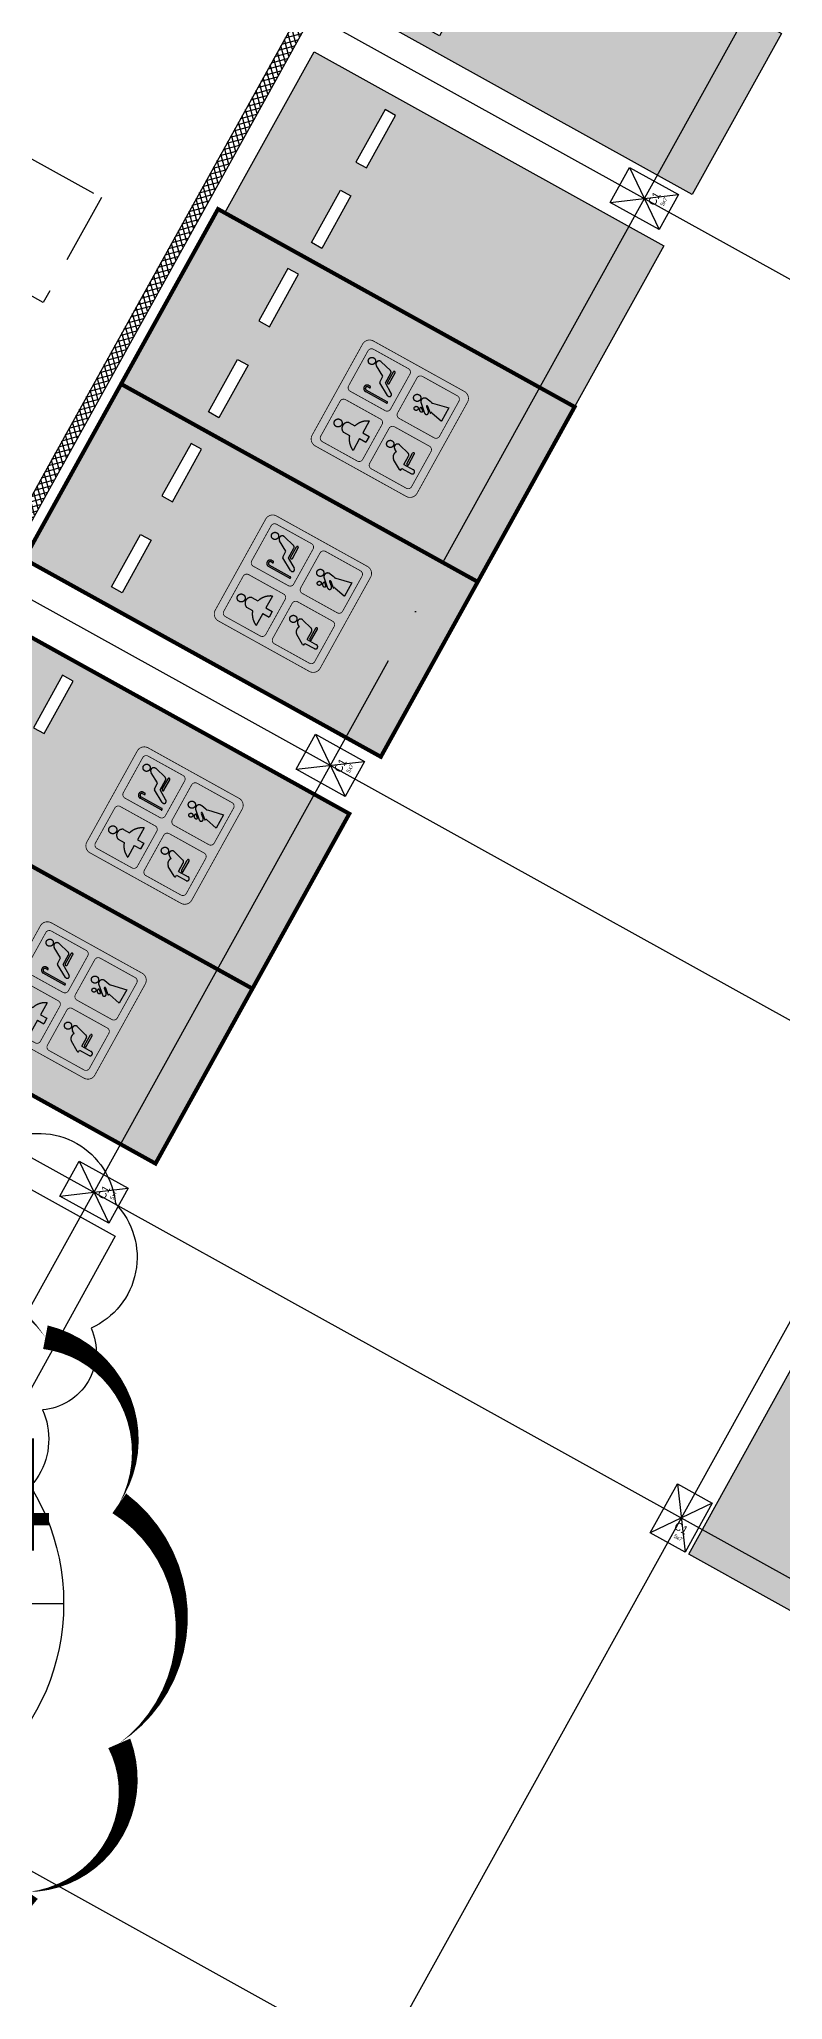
# Model space of a CAD drawing. Header units: millimetres. Extents: x -21000 to 567700, y 435000 to 850800.
# Drawn here: x 290135 to 299436, y 597867 to 622371 of the extents above; entities that cross this region are included whole.
import ezdxf
from ezdxf.enums import TextEntityAlignment as Align
from ezdxf.xclip import XClip

# ---------------------------------------------------------------- set-up
doc = ezdxf.new("R2010")
doc.units = ezdxf.units.MM
doc.header["$LTSCALE"] = 700
doc.header["$XCLIPFRAME"] = 2
doc.linetypes.add('AB_Pbase$0$주차장기둥$0$CEN', pattern=[62, 60, -1, 0, -1])
doc.linetypes.add('HIDDEN', pattern=[9.525, 6.35, -3.175])
doc.layers.get('0').update_dxf_attribs({"color": 2})
doc.layers.get('Defpoints').update_dxf_attribs({"color": 171})
for name, color, linetype in [('AB_Pbase$0$ELE8', 8, 'Continuous'), ('AB_Pbase$0$WAL', 3, 'Continuous'), ('AB_Pbase$0$경량벽체 세대창고', 4, 'HIDDEN'), ('AB_Pbase$0$경량벽체 세대창고 모듈', 4, 'HIDDEN'), ('AB_Pbase$0$주차-sol', 254, 'Continuous'), ('AB_Pbase$0$주차-여행', 221, 'Continuous'), ('AB_Pbase$0$주차-일반', 9, 'Continuous'), ('AB_Pbase$0$주차-장애인', 8, 'Continuous'), ('AB_Pbase$0$주차장기둥$0$CEN_P', 244, 'AB_Pbase$0$주차장기둥$0$CEN'), ('SYM', 7, 'Continuous')]:
    doc.layers.add(name, color=color, linetype=linetype)
doc.layers.add('AB_Pbase$0$주차장기둥$0$DEFPOINT', color=247, linetype='Continuous', plot=False)
doc.layers.add('현장수정', color=120, linetype='Continuous', plot=False)
doc.styles.add('AB_Pbase$0$주차장기둥$0$맑은 고딕', font='')
doc.styles.add('돋움', font='malgun.ttf')
doc.styles.get('AB_Pbase$0$주차장기둥$0$맑은 고딕').set_extended_font_data('Dotum')

# ---------------------------------------------------------------- blocks, each defined once
blk = doc.blocks.new('AB_Pbase$0$세대창고')
at = {"layer": 'AB_Pbase$0$경량벽체 세대창고', "ltscale": 0.2}
blk.add_lwpolyline([(-290837, 78445), (-291837, 78445), (-291837, 79945), (-290837, 79945)], close=True, dxfattribs=at)
blk = doc.blocks.new('AB_Pbase$0$0228_REV.')
at = {"layer": 'AB_Pbase$0$경량벽체 세대창고 모듈', "rotation": 330.9999981377995}
blk.add_blockref('AB_Pbase$0$세대창고', (709882, 302555), dxfattribs=at)
blk = doc.blocks.new('AB_Pbase$0$주차장기둥$0$cen 2bl 지하')
at = {"layer": 'AB_Pbase$0$주차장기둥$0$CEN_P', "color": 5}
for p, q in [((-17986, 66583), (-17986, 259281)), ((-9586, 66583), (-9586, 259250)), ((-23086, 115183), (119274, 115183)), ((-23231, 107083), (119274, 107083)), ((-23231, 100983), (119274, 100983)), ((-119386, 93183), (119274, 93183))]:
    blk.add_line(p, q, dxfattribs=at)
blk = doc.blocks.new('AB_Pbase$0$주차장기둥$0$p기둥 5x7')
blk.add_lwpolyline([(-250, 350), (250, 350), (250, -350), (-250, -350)], close=True)
at = {"layer": 'AB_Pbase$0$주차장기둥$0$DEFPOINT'}
for p, q in [((250, 350), (-250, -350)), ((-250, 350), (250, -350))]:
    blk.add_line(p, q, dxfattribs=at)
at = {"layer": 'AB_Pbase$0$주차장기둥$0$DEFPOINT', "color": 6, "style": 'AB_Pbase$0$주차장기둥$0$맑은 고딕'}
for s, height, p in [('C1', 100, (-24, -160)), ('5x7', 50, (29, -259))]:
    blk.add_text(s, height=height, rotation=0, dxfattribs=at).set_placement(p)
blk = doc.blocks.new('AB_Pbase$0$주차장기둥')
for name, p, rotation in [('AB_Pbase$0$주차장기둥$0$cen 2bl 지하', (36992, -11667), 1.99999810188403), ('AB_Pbase$0$주차장기둥$0$p기둥 5x7', (14997, 102818), 91.99999810188433), ('AB_Pbase$0$주차장기둥$0$p기둥 5x7', (15280, 94723), 91.99999810188433), ('AB_Pbase$0$주차장기둥$0$p기둥 5x7', (23888, 88920), 1.999998101881787), ('AB_Pbase$0$주차장기둥$0$p기둥 5x7', (15493, 88627), 91.99999810188433)]:
    blk.add_blockref(name, p, dxfattribs=dict(rotation=rotation))
blk = doc.blocks.new('AB_Pbase$0$AB_Pbase-C1BCB056C')
at = {"layer": 'AB_Pbase$0$주차-여행'}
h = blk.add_hatch(color=170, dxfattribs=at)
h.dxf.hatch_style = 1
edge = h.paths.add_edge_path()
edge.add_line((105, 5), (1405, 5))
edge.add_arc((1405, 105), 100, 270, 360)
edge.add_line((1505, 105), (1505, 1405))
edge.add_arc((1405, 1405), 100, 0, 90)
edge.add_line((1405, 1505), (105, 1505))
edge.add_arc((105, 1405), 100, 90, 180)
edge.add_line((5, 1405), (5, 105))
edge.add_arc((105, 105), 100, 180, 270)
h = blk.add_hatch(color=255, dxfattribs=at)
h.dxf.hatch_style = 1
h.paths.add_polyline_path([(465, 1094), (465, 1180, 0.714286), (325, 1180), (325, 1094, 0.219224), (185, 965), (355, 965), (355, 875), (435, 875), (435, 965), (605, 965, 0.219224)])
h.paths.add_polyline_path([(445, 1295, 1), (345, 1295, 1)])
h.paths.add_polyline_path([(905, 1187), (905, 887, 1), (925, 887), (925, 1187, -1), (970, 1187), (970, 1167, 1), (990, 1167), (990, 1187, 1)])
h.paths.add_polyline_path([(1323, 1301, 1), (1233, 1301, 1)])
h.paths.add_polyline_path([(1326, 1193, 0.878579), (1252, 1222), (1178, 1090), (1094, 1086, 0.258599), (1086, 1081), (994, 920, 0.979199), (1041, 893), (1120, 1020), (1258, 1020, 0.342105), (1287, 1042)])
h.paths.add_polyline_path([(1288, 1000), (1138, 1000, 1), (1138, 975), (1288, 975, 1)], flags=17)
h.paths.add_polyline_path([(437, 598, 1), (527, 598, 1)])
h.paths.add_polyline_path([(528, 486, 0.88788), (453, 517), (433, 482, 0.415611), (332, 466), (259, 343, 0.192889), (258, 335, 0.480795), (267, 323), (285, 323), (285, 186, 1), (340, 186), (340, 323), (460, 323, 0.335846), (488, 345)])
h.paths.add_polyline_path([(516, 297), (366, 297, 1), (366, 272), (516, 272, 1)], flags=17)
h.paths.add_polyline_path([(1053, 529, 1), (1002, 529, 1)])
h.paths.add_polyline_path([(1071, 480, 1.194973), (1032, 437)])
h.paths.add_polyline_path([(1196, 466, 0.70337), (1123, 516), (1027, 409, 1), (1064, 375), (1111, 428, -1), (1122, 418), (1063, 351, 0.482877), (1064, 343), (1073, 339, -0.332101), (1075, 333), (1040, 174), (1231, 174), (1185, 381, -0.096684), (1185, 402)])
h.paths.add_polyline_path([(1194, 582, 1), (1104, 582, 1)])
at = {"layer": 'AB_Pbase$0$주차-여행', "color": 255}
for p, q in [((325, 1180), (325, 1094)), ((465, 1180), (465, 1094)), ((905, 887), (905, 1187)), ((925, 887), (925, 1187)), ((970, 1167), (970, 1187)), ((990, 1167), (990, 1187)), ((994, 920), (1086, 1081)), ((1041, 893), (1120, 1020)), ((1094, 1086), (1178, 1090)), ((1120, 1020), (1258, 1020)), ((1138, 1000), (1288, 1000)), ((1178, 1090), (1252, 1222)), ((1287, 1042), (1326, 1193)), ((355, 965), (185, 965)), ((355, 965), (355, 875)), ((435, 875), (355, 875)), ((605, 965), (435, 965)), ((435, 965), (435, 875)), ((1138, 975), (1288, 975)), ((433, 482), (453, 517)), ((1123, 516), (1027, 409)), ((257, 333), (257, 338)), ((259, 343), (332, 466)), ((267, 323), (285, 323)), ((285, 323), (285, 186)), ((340, 323), (460, 323)), ((340, 323), (340, 186)), ((366, 297), (516, 297)), ((366, 272), (516, 272)), ((528, 486), (488, 345)), ((1071, 480), (1032, 437)), ((1075, 333), (1040, 174)), ((1122, 418), (1063, 351)), ((1111, 428), (1064, 375)), ((1073, 339), (1064, 343)), ((1185, 402), (1196, 466)), ((1185, 381), (1231, 174)), ((1231, 174), (1040, 174))]:
    blk.add_line(p, q, dxfattribs=at)
at = {"layer": 'AB_Pbase$0$주차-여행', "color": 255, "const_width": 10}
for points in [[(105, 5), (1405, 5, 0.414214), (1505, 105), (1505, 1405, 0.414214), (1405, 1505), (105, 1505, 0.414214), (5, 1405), (5, 105, 0.414214)], [(145, 805), (645, 805, 0.414214), (695, 855), (695, 1355, 0.414214), (645, 1405), (145, 1405, 0.414214), (95, 1355), (95, 855, 0.414214)], [(865, 805), (1365, 805, 0.414214), (1415, 855), (1415, 1355, 0.414214), (1365, 1405), (865, 1405, 0.414214), (815, 1355), (815, 855, 0.414214)], [(145, 105), (645, 105, 0.414214), (695, 155), (695, 655, 0.414214), (645, 705), (145, 705, 0.414214), (95, 655), (95, 155, 0.414214)], [(865, 105), (1365, 105, 0.414214), (1415, 155), (1415, 655, 0.414214), (1365, 705), (865, 705, 0.414214), (815, 655), (815, 155, 0.414214)]]:
    blk.add_lwpolyline(points, format="xyb", close=True, dxfattribs=at)
at = {"layer": 'AB_Pbase$0$주차-여행', "color": 255}
for centre, radius in [((395, 1295), 50), ((1278, 1301), 45), ((482, 598), 45), ((1028, 529), 25.7), ((1149, 582), 45)]:
    blk.add_circle(centre, radius, dxfattribs=at)
for centre, radius, start, end in [((395, 1156), 74, 18.9246, 161.0754), ((948, 1187), 42.5, 0, 180), ((1287, 1203), 40, 345.5444, 150.7519), ((395, 877), 227, 107.9202, 157.3801), ((395, 877), 227, 22.6199, 72.0798), ((948, 1187), 22.5, 0, 180), ((980, 1167), 10, 180, 0), ((1094, 1076), 10, 92.4323, 150.4282), ((1138, 987), 12.5, 90, 270), ((1258, 1050), 30, 270, 345.5444), ((1288, 987), 12.5, 270, 90), ((915, 887), 10, 180, 0), ((1018, 907), 27, 150.4282, 328.0196), ((391, 424), 72.3, 54.3449, 144.618), ((489, 497), 41, 344.2578, 150.6627), ((1048, 462), 29, 37.898, 238.2024), ((1151, 478), 46.8, 345.409, 125.8947), ((267, 338), 10, 149.0416, 180), ((267, 333), 10, 180, 270), ((366, 284), 12.5, 90, 270), ((460, 353), 30, 270, 344.2578), ((516, 284), 12.5, 270, 90), ((1046, 392), 25, 138.0502, 318.0502), ((1066, 348), 5, 138.0502, 241.1496), ((1070, 334), 5, 347.664, 61.1496), ((1117, 423), 7.5, 318.0502, 138.0502), ((1239, 393), 55, 170.2464, 192.336), ((312, 186), 27.5, 180, 0)]:
    blk.add_arc(centre, radius, start, end, dxfattribs=at)
blk = doc.blocks.new('AB_Pbase$0$AB_Pbase-여행주차_')
at = {"layer": 'AB_Pbase$0$주차-sol'}
h = blk.add_hatch(color=252, dxfattribs=at)
h.paths.add_polyline_path([(54378012, -70102334), (54378012, -70097234), (54375512, -70097234), (54375512, -70102334)])
h.paths.add_polyline_path([(54377037, -70098359), (54377037, -70098509), (54377787, -70098509), (54377787, -70098359)], flags=16)
h.paths.add_polyline_path([(54376487, -70098359), (54376487, -70098509), (54375737, -70098509), (54375737, -70098359)], flags=16)
at = {"layer": 'AB_Pbase$0$주차-여행', "const_width": 50}
blk.add_lwpolyline([(54378012, -70102334), (54378012, -70097234), (54375512, -70097234), (54375512, -70102334)], close=True, dxfattribs=at)
at = {"layer": 'AB_Pbase$0$주차-여행', "color": 5, "ltscale": 600}
for points in [[(54376487, -70098359), (54376487, -70098509), (54375737, -70098509), (54375737, -70098359)], [(54377037, -70098359), (54377037, -70098509), (54377787, -70098509), (54377787, -70098359)]]:
    blk.add_lwpolyline(points, close=True, dxfattribs=at)
at = {"layer": 'AB_Pbase$0$주차-여행', "xscale": 1.000000000002362, "yscale": 1.000000000002362, "zscale": 1.000000000002362}
blk.add_blockref('AB_Pbase$0$AB_Pbase-C1BCB056C', (54376007, -70101139), dxfattribs=at)
blk = doc.blocks.new('AB_Pbase$0$주차일반')
at = {"layer": 'AB_Pbase$0$주차-sol'}
h = blk.add_hatch(color=254, dxfattribs=at)
h.dxf.hatch_style = 1
h.paths.add_polyline_path([(0, 0), (-2300, 0), (-2300, -5000), (0, -5000)])
h.paths.add_polyline_path([(-200, -3725), (-200, -3875), (-950, -3875), (-950, -3725)], flags=16)
h.paths.add_polyline_path([(-1350, -3725), (-1350, -3875), (-2100, -3875), (-2100, -3725)], flags=16)
at = {"layer": 'AB_Pbase$0$주차-일반', "color": 6}
for points in [[(0, 0), (0, -5000), (-2300, -5000), (-2300, 0)], [(-1350, -3875), (-1350, -3725), (-2100, -3725), (-2100, -3875)], [(-950, -3875), (-950, -3725), (-200, -3725), (-200, -3875)]]:
    blk.add_lwpolyline(points, close=True, dxfattribs=at)
blk = doc.blocks.new('AB_Pbase$0$C2FA95CCC')
at = {"layer": 'AB_Pbase$0$주차-장애인'}
for p, q in [((2592, 5000), (2300, 4708)), ((2800, 5000), (2300, 4500)), ((3300, 4668), (2300, 3668)), ((3300, 4460), (2300, 3460)), ((3300, 3628), (2300, 2628)), ((3300, 3421), (2300, 2421)), ((1272, 2788), (1303, 2785)), ((1303, 2785), (1278, 2500)), ((1347, 2209), (1407, 2898)), ((1278, 2500), (930, 2500)), ((930, 2500), (930, 2407)), ((1435, 2381), (1442, 2466)), ((3300, 2589), (2300, 1589)), ((785, 2303), (536, 1815)), ((577, 1689), (842, 2209)), ((1261, 2303), (785, 2303)), ((842, 2209), (1347, 2209)), ((930, 2407), (1270, 2407)), ((1270, 2407), (1261, 2303)), ((3300, 2381), (2300, 1381)), ((415, 1877), (373, 1793)), ((373, 1793), (577, 1689)), ((415, 1877), (536, 1815)), ((679, 1768), (725, 1857)), ((3300, 1549), (2300, 549)), ((3300, 1341), (2300, 341)), ((3300, 509), (2791, 0)), ((3300, 301), (2999, 0))]:
    blk.add_line(p, q, dxfattribs=at)
at = {"layer": 'AB_Pbase$0$주차-장애인', "color": 6}
for p, q in [((2300, 0), (2300, 5000)), ((918, 4069), (218, 4069)), ((218, 4069), (218, 3922)), ((918, 3922), (218, 3922)), ((918, 4069), (918, 3922)), ((1418, 4069), (2118, 4069)), ((1418, 4069), (1418, 3922)), ((1418, 3922), (2118, 3922)), ((2118, 4069), (2118, 3922))]:
    blk.add_line(p, q, dxfattribs=at)
blk.add_lwpolyline([(3300, 0), (3300, 0), (3300, 5000), (0, 5000), (0, 0), (3300, 0)], dxfattribs=at)
at = {"layer": 'AB_Pbase$0$주차-장애인'}
for centre, radius, start, end in [((1286, 2908), 121, 355, 265), ((1168, 2000), 541, 205.4276, 59.4924), ((1168, 2000), 466, 197.9259, 55)]:
    blk.add_arc(centre, radius, start, end, dxfattribs=at)
blk = doc.blocks.new('AB_Pbase$0$pppaaa_1_1')
at = {"layer": 'AB_Pbase$0$주차-여행', "rotation": 60.99999513590793}
for p in [(-87379035, -12956012), (-87380247, -12958199), (-87381853, -12961097), (-87383065, -12963283)]:
    blk.add_blockref('AB_Pbase$0$AB_Pbase-여행주차_', p, dxfattribs=at)
at = {"layer": 'AB_Pbase$0$주차-일반'}
for p, rotation in [((298304, 620432), 240.9999951356504), ((296832, 617776), 240.9999951356504), ((298259, 603436), 150.999995276831)]:
    blk.add_blockref('AB_Pbase$0$주차일반', p, dxfattribs=dict(at, rotation=rotation))
at = {"layer": 'AB_Pbase$0$주차-장애인', "ltscale": 600, "xscale": -1, "rotation": 60.99999513565118}
blk.add_blockref('AB_Pbase$0$C2FA95CCC', (291087, 607411), dxfattribs=at)
blk = doc.blocks.new('AB_Pbase')
at = {"layer": 'AB_Pbase$0$ELE8'}
h = blk.add_hatch(dxfattribs=at)
h.set_pattern_fill('NET', color=256, scale=20, angle=15.182184)
h.paths.add_polyline_path([(289820, 628517), (289688, 628590), (290154, 629429), (290285, 629357)], flags=17)
edge = h.paths.add_edge_path()
edge.add_line((294609, 630258), (293253, 631010))
edge.add_line((293253, 631010), (293760, 631924))
edge.add_line((293760, 631924), (293891, 631851))
edge.add_line((293891, 631851), (293457, 631069))
edge.add_line((293457, 631069), (294682, 630390))
edge.add_line((294682, 630390), (294609, 630258))
h.paths.add_polyline_path([(295382, 630002), (295816, 630784), (295684, 630857), (295251, 630074)], flags=17)
h.paths.add_polyline_path([(295888, 630916), (295816, 630785), (297386, 629914), (295553, 626608), (290358, 629488), (290285, 629357), (295480, 626477), (288732, 614302), (288863, 614230), (297589, 629973)])
h.paths.add_polyline_path([(295816, 630784), (295888, 630916), (293833, 632055), (293760, 631924), (295684, 630857), (295684, 630857)])
at = {"layer": 'AB_Pbase$0$WAL'}
blk.add_line((293895, 623617), (288732, 614302), dxfattribs=at)
blk.add_lwpolyline([(295888, 630916), (297589, 629973), (288863, 614230)], dxfattribs=at)
for name, p, rotation in [('AB_Pbase$0$주차장기둥', (231893, 539971), 329.0000000345588), ('AB_Pbase$0$0228_REV.', (-203355, 106916), 359.9999999999992)]:
    blk.add_blockref(name, p, dxfattribs=dict(rotation=rotation))
ref = blk.add_blockref('AB_Pbase$0$pppaaa_1_1', (0, 0), dxfattribs=dict(at, rotation=359.9999999999999))
XClip(ref).set_block_clipping_path([(-396188.9384898804, 0.0133324571), (493845.7278262604, 839949.4046300659)])

msp = doc.modelspace()

# ---------------------------------------------------------------- block references
ref = msp.add_blockref('AB_Pbase', (0, 0))
XClip(ref).set_block_clipping_path([(-0.000000015, 445500.0000000148), (493845.7187941075, 839949.3912975936)])

# ---------------------------------------------------------------- next in the draw order: linework, layer by layer
at = {"layer": 'Defpoints', "elevation": 0}
msp.add_lwpolyline([(283995, 599214, 0, 300, 0.520567), (286995, 599214, 0, 300, 0.520567), (289995, 599214, 0, 300, 0.520567), (291137, 601072, 0, 300, 0.520567), (291137, 604072, 0, 300, 0.520567), (290213, 606148, 0, 300, 0.520567), (287213, 606148, 0, 300, 0.520567), (284213, 606148, 0, 300, 0.520567), (283995, 603366, 0, 300, 0.520567)], format="xyseb", close=True, dxfattribs=at)
at = {"layer": 'SYM'}
msp.add_line((284841, 602820, 0), (290441, 602820, 0), dxfattribs=at)
msp.add_circle((287641, 602820, 0), 2800, dxfattribs=at)
at = {"layer": '현장수정'}
msp.add_lwpolyline([(286696, 610320, -0.520567), (288260, 609429, -0.520567), (289711, 608603, -0.520567), (291089, 607818, -0.520567), (290784, 606261, -0.520567), (290177, 605241, -0.520567), (289433, 603992, -0.520567), (288646, 604299, -0.520567), (287606, 605079, -0.520567), (286038, 606254, -0.520567), (285021, 607372, -0.520567), (285874, 608874, -0.520567)], format="xyb", close=True, dxfattribs=at)

# ---------------------------------------------------------------- next in the draw order: texts
at = {"layer": 'SYM', "color": 3, "style": '돋움'}
msp.add_text('18X24', height=1400, dxfattribs=at).set_placement((287674, 604178, 0), align=Align.MIDDLE)

doc.saveas('drawing.dxf')
